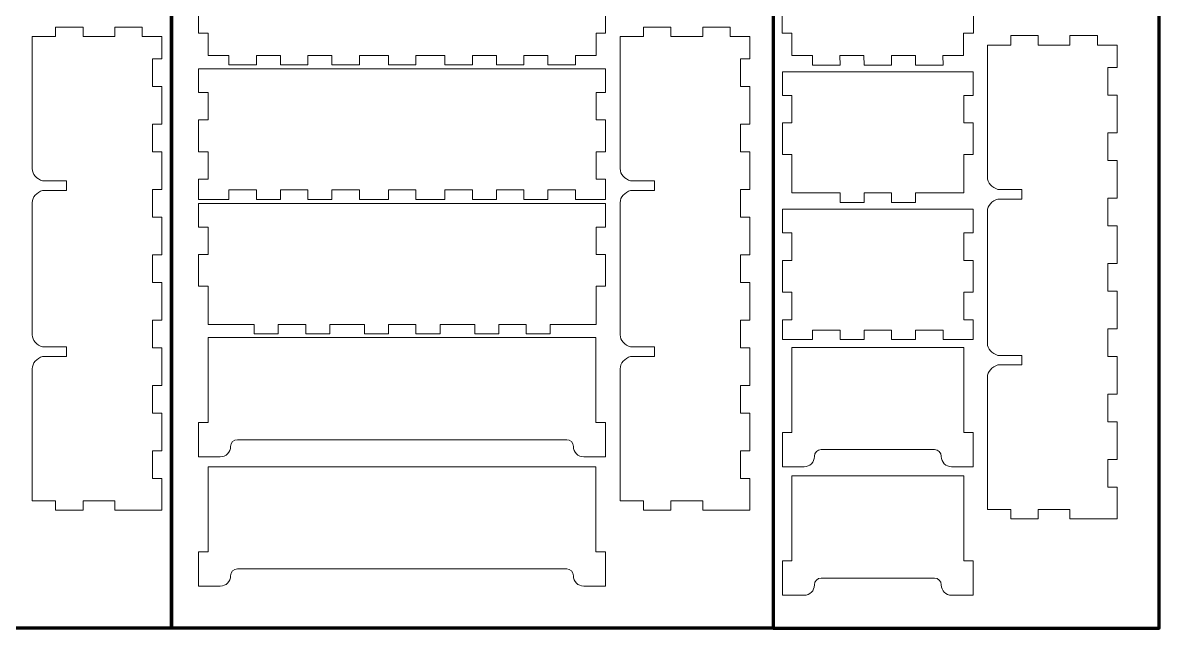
# Model space of a CAD drawing. Header units: inches. Extents: x -25 to 802, y -637 to 216.
# Drawn here: x 471 to 801.8, y -141.8 to 34.3 of the extents above; entities that cross this region are included whole.
import ezdxf

# ---------------------------------------------------------------- set-up
doc = ezdxf.new("R2010")
doc.units = ezdxf.units.IN
doc.header["$MEASUREMENT"] = 0
doc.layers.add('Layer 1', color=7, linetype='Continuous')

# ---------------------------------------------------------------- blocks, each defined once
blk = doc.blocks.new('block 15')
at = {"layer": 'Layer 1', "lineweight": 0}
for points, knots in [([(640.63, 145.12), (640.63, 145.12), (640.63, 153.23), (640.63, 153.23), (640.63, 153.23), (637.86, 153.23), (637.86, 153.23), (637.86, 153.23), (637.86, 163.53), (637.86, 163.53), (637.86, 163.53), (637.86, 168.53), (637.86, 168.53), (637.86, 168.53), (637.86, 170.53), (637.86, 170.53), (637.86, 170.53), (637.86, 173.53), (637.86, 173.53), (637.86, 176.29), (635.62, 178.53), (632.86, 178.53), (632.86, 178.53), (592.86, 178.53), (592.86, 178.53), (592.86, 178.53), (570, 178.53), (570, 178.53), (570, 178.53), (530, 178.53), (530, 178.53), (527.24, 178.53), (525, 176.29), (525, 173.53), (525, 173.53), (525, 170.53), (525, 170.53), (525, 170.53), (525, 168.53), (525, 168.53), (525, 168.53), (525, 163.53), (525, 163.53), (525, 163.53), (525, 153.23), (525, 153.23), (525, 153.23), (522.19, 153.23), (522.19, 153.23), (522.19, 153.23), (522.19, 145.12), (522.19, 145.12), (522.19, 145.12), (525, 145.12), (525, 145.12), (525, 145.12), (525, 134.23), (525, 134.23), (525, 134.23), (522.19, 134.23), (522.19, 134.23), (522.19, 134.23), (522.19, 126.23), (522.19, 126.23), (522.19, 126.23), (525, 126.23), (525, 126.23), (525, 126.23), (525, 115.23), (525, 115.23), (525, 115.23), (522.19, 115.23), (522.19, 115.23), (522.19, 115.23), (522.19, 107.23), (522.19, 107.23), (522.19, 107.23), (525, 107.23), (525, 107.23), (525, 107.23), (525, 96.23), (525, 96.23), (525, 96.23), (522.19, 96.23), (522.19, 96.23), (522.19, 96.23), (522.19, 88.23), (522.19, 88.23), (522.19, 88.23), (525, 88.23), (525, 88.23), (525, 88.23), (525, 77.23), (525, 77.23), (525, 77.23), (522.19, 77.23), (522.19, 77.23), (522.19, 77.23), (522.19, 69.23), (522.19, 69.23), (522.19, 69.23), (525, 69.23), (525, 69.23), (525, 69.23), (525, 58.23), (525, 58.23), (525, 58.23), (522.19, 58.23), (522.19, 58.23), (522.19, 58.23), (522.19, 50.23), (522.19, 50.23), (522.19, 50.23), (525, 50.23), (525, 50.23), (525, 50.23), (525, 39.33), (525, 39.33), (525, 39.33), (522.19, 39.33), (522.19, 39.33), (522.19, 39.33), (522.19, 31.23), (522.19, 31.23), (522.19, 31.23), (525, 31.23), (525, 31.23), (525, 31.23), (525, 24.73), (525, 24.73), (525, 24.73), (531, 24.73), (531, 24.73), (531, 24.73), (531, 22.01), (531, 22.01), (531, 22.01), (539, 22.01), (539, 22.01), (539, 22.01), (539, 24.73), (539, 24.73), (539, 24.73), (546, 24.73), (546, 24.73), (546, 24.73), (546, 22.01), (546, 22.01), (546, 22.01), (554, 22.01), (554, 22.01), (554, 22.01), (554, 24.73), (554, 24.73), (554, 24.73), (561, 24.73), (561, 24.73), (561, 24.73), (561, 22.01), (561, 22.01), (561, 22.01), (569, 22.01), (569, 22.01), (569, 22.01), (569, 24.73), (569, 24.73), (569, 24.73), (577.43, 24.73), (577.43, 24.73), (577.43, 24.73), (577.43, 22.01), (577.43, 22.01), (577.43, 22.01), (585.43, 22.01), (585.43, 22.01), (585.43, 22.01), (585.43, 24.73), (585.43, 24.73), (585.43, 24.73), (593.86, 24.73), (593.86, 24.73), (593.86, 24.73), (593.86, 22.01), (593.86, 22.01), (593.86, 22.01), (601.86, 22.01), (601.86, 22.01), (601.86, 22.01), (601.86, 24.73), (601.86, 24.73), (601.86, 24.73), (608.86, 24.73), (608.86, 24.73), (608.86, 24.73), (608.86, 22.01), (608.86, 22.01), (608.86, 22.01), (616.86, 22.01), (616.86, 22.01), (616.86, 22.01), (616.86, 24.73), (616.86, 24.73), (616.86, 24.73), (623.86, 24.73), (623.86, 24.73), (623.86, 24.73), (623.86, 22.01), (623.86, 22.01), (623.86, 22.01), (631.86, 22.01), (631.86, 22.01), (631.86, 22.01), (631.86, 24.73), (631.86, 24.73), (631.86, 24.73), (637.86, 24.73), (637.86, 24.73), (637.86, 24.73), (637.86, 31.23), (637.86, 31.23), (637.86, 31.23), (640.63, 31.23), (640.63, 31.23), (640.63, 31.23), (640.63, 39.33), (640.63, 39.33), (640.63, 39.33), (637.86, 39.33), (637.86, 39.33), (637.86, 39.33), (637.86, 50.23), (637.86, 50.23), (637.86, 50.23), (640.63, 50.23), (640.63, 50.23), (640.63, 50.23), (640.63, 58.23), (640.63, 58.23), (640.63, 58.23), (637.86, 58.23), (637.86, 58.23), (637.86, 58.23), (637.86, 69.23), (637.86, 69.23), (637.86, 69.23), (640.63, 69.23), (640.63, 69.23), (640.63, 69.23), (640.63, 77.23), (640.63, 77.23), (640.63, 77.23), (637.86, 77.23), (637.86, 77.23), (637.86, 77.23), (637.86, 88.23), (637.86, 88.23), (637.86, 88.23), (640.63, 88.23), (640.63, 88.23), (640.63, 88.23), (640.63, 96.23), (640.63, 96.23), (640.63, 96.23), (637.86, 96.23), (637.86, 96.23), (637.86, 96.23), (637.86, 107.23), (637.86, 107.23), (637.86, 107.23), (640.63, 107.23), (640.63, 107.23), (640.63, 107.23), (640.63, 115.23), (640.63, 115.23), (640.63, 115.23), (637.86, 115.23), (637.86, 115.23), (637.86, 115.23), (637.86, 126.23), (637.86, 126.23), (637.86, 126.23), (640.63, 126.23), (640.63, 126.23), (640.63, 126.23), (640.63, 134.23), (640.63, 134.23), (640.63, 134.23), (637.86, 134.23), (637.86, 134.23), (637.86, 134.23), (637.86, 145.12), (637.86, 145.12), (637.86, 145.12), (640.63, 145.12), (640.63, 145.12)], [0, 0, 0, 0, 1, 1, 1, 2, 2, 2, 3, 3, 3, 4, 4, 4, 5, 5, 5, 6, 6, 6, 7, 7, 7, 8, 8, 8, 9, 9, 9, 10, 10, 10, 11, 11, 11, 12, 12, 12, 13, 13, 13, 14, 14, 14, 15, 15, 15, 16, 16, 16, 17, 17, 17, 18, 18, 18, 19, 19, 19, 20, 20, 20, 21, 21, 21, 22, 22, 22, 23, 23, 23, 24, 24, 24, 25, 25, 25, 26, 26, 26, 27, 27, 27, 28, 28, 28, 29, 29, 29, 30, 30, 30, 31, 31, 31, 32, 32, 32, 33, 33, 33, 34, 34, 34, 35, 35, 35, 36, 36, 36, 37, 37, 37, 38, 38, 38, 39, 39, 39, 40, 40, 40, 41, 41, 41, 42, 42, 42, 43, 43, 43, 44, 44, 44, 45, 45, 45, 46, 46, 46, 47, 47, 47, 48, 48, 48, 49, 49, 49, 50, 50, 50, 51, 51, 51, 52, 52, 52, 53, 53, 53, 54, 54, 54, 55, 55, 55, 56, 56, 56, 57, 57, 57, 58, 58, 58, 59, 59, 59, 60, 60, 60, 61, 61, 61, 62, 62, 62, 63, 63, 63, 64, 64, 64, 65, 65, 65, 66, 66, 66, 67, 67, 67, 68, 68, 68, 69, 69, 69, 70, 70, 70, 71, 71, 71, 72, 72, 72, 73, 73, 73, 74, 74, 74, 75, 75, 75, 76, 76, 76, 77, 77, 77, 78, 78, 78, 79, 79, 79, 80, 80, 80, 81, 81, 81, 82, 82, 82, 83, 83, 83, 84, 84, 84, 85, 85, 85, 86, 86, 86, 87, 87, 87, 88, 88, 88, 89, 89, 89, 90, 90, 90, 91, 91, 91, 92, 92, 92, 93, 93, 93, 94, 94, 94, 95, 95, 95, 96, 96, 96, 97, 97, 97, 98, 98, 98, 98]), ([(533, 167.03), (531.34, 167.03), (530, 168.37), (530, 170.03), (530, 170.03), (530, 172.03), (530, 172.03), (530, 173.68), (531.34, 175.03), (533, 175.03), (533, 175.03), (629.86, 175.03), (629.86, 175.03), (631.52, 175.03), (632.86, 173.68), (632.86, 172.03), (632.86, 172.03), (632.86, 170.03), (632.86, 170.03), (632.86, 168.37), (631.52, 167.03), (629.86, 167.03), (629.86, 167.03), (533, 167.03), (533, 167.03)], [0, 0, 0, 0, 1, 1, 1, 2, 2, 2, 3, 3, 3, 4, 4, 4, 5, 5, 5, 6, 6, 6, 7, 7, 7, 8, 8, 8, 8])]:
    blk.add_open_spline(points, degree=3, knots=knots, dxfattribs=at)
blk = doc.blocks.new('block 17')
at = {"layer": 'Layer 1', "lineweight": 0}
for points in [[(545.34, 160.23), (538.34, 160.23), (538.34, 163.03), (545.34, 163.03), (545.34, 160.23)], [(560.34, 160.23), (553.34, 160.23), (553.34, 163.03), (560.34, 163.03), (560.34, 160.23)]]:
    blk.add_lwpolyline(points, dxfattribs=at)
blk = doc.blocks.new('block 18')
at = {"layer": 'Layer 1', "lineweight": 0}
for points in [[(609.52, 160.23), (602.52, 160.23), (602.52, 163.03), (609.52, 163.03), (609.52, 160.23)], [(624.52, 160.23), (617.52, 160.23), (617.52, 163.03), (624.52, 163.03), (624.52, 160.23)]]:
    blk.add_lwpolyline(points, dxfattribs=at)
blk = doc.blocks.new('block 19')
at = {"layer": 'Layer 1', "lineweight": 0}
for points in [[(577.43, 160.23), (570.43, 160.23), (570.43, 163.03), (577.43, 163.03), (577.43, 160.23)], [(592.43, 160.23), (585.43, 160.23), (585.43, 163.03), (592.43, 163.03), (592.43, 160.23)]]:
    blk.add_lwpolyline(points, dxfattribs=at)
blk = doc.blocks.new('block 16')
at = {"layer": 'Layer 1'}
for name in ['block 17', 'block 19', 'block 18']:
    blk.add_blockref(name, (0, 0), dxfattribs=at)
blk = doc.blocks.new('block 14')
at = {"layer": 'Layer 1'}
for name in ['block 15', 'block 16']:
    blk.add_blockref(name, (0, 0), dxfattribs=at)
blk = doc.blocks.new('block 20')
at = {"layer": 'Layer 1', "lineweight": 0}
blk.add_lwpolyline([(570.45, -53.48), (570.45, -56.26), (577.45, -56.26), (577.45, -53.48), (585.45, -53.48), (585.45, -56.26), (592.45, -56.26), (592.45, -53.48), (602.54, -53.48), (602.54, -56.26), (609.54, -56.26), (609.54, -53.48), (617.54, -53.48), (617.54, -56.26), (624.54, -56.26), (624.54, -53.48), (637.88, -53.48), (637.88, -50.39), (637.88, -42.39), (640.65, -42.39), (640.65, -33.16), (637.88, -33.16), (637.88, -25.16), (640.65, -25.16), (640.65, -18.28), (522.21, -18.28), (522.21, -25.16), (525.02, -25.16), (525.02, -33.16), (522.21, -33.16), (522.21, -42.39), (525.02, -42.39), (525.02, -50.39), (525.02, -53.48), (538.36, -53.48), (538.36, -56.26), (545.36, -56.26), (545.36, -53.48), (553.36, -53.48), (553.36, -56.26), (560.36, -56.26), (560.36, -53.48), (570.45, -53.48)], dxfattribs=at)
blk = doc.blocks.new('block 22')
at = {"layer": 'Layer 1', "lineweight": 0}
for points in [[(715.81, 160.26), (708.81, 160.26), (708.81, 163.06), (715.81, 163.06), (715.81, 160.26)], [(730.81, 160.26), (723.81, 160.26), (723.81, 163.06), (730.81, 163.06), (730.81, 160.26)]]:
    blk.add_lwpolyline(points, dxfattribs=at)
for points, knots in [([(692.05, 39.37), (692.05, 39.37), (692.05, 31.26), (692.05, 31.26), (692.05, 31.26), (694.81, 31.26), (694.81, 31.26), (694.81, 31.26), (694.81, 24.76), (694.81, 24.76), (694.81, 24.76), (700.81, 24.76), (700.81, 24.76), (700.81, 24.76), (700.86, 21.95), (700.86, 21.95), (700.86, 21.95), (708.86, 21.95), (708.86, 21.95), (708.86, 21.95), (708.81, 24.76), (708.81, 24.76), (708.81, 24.76), (715.81, 24.76), (715.81, 24.76), (715.81, 24.76), (715.86, 21.95), (715.86, 21.95), (715.86, 21.95), (723.86, 21.95), (723.86, 21.95), (723.86, 21.95), (723.81, 24.76), (723.81, 24.76), (723.81, 24.76), (730.81, 24.76), (730.81, 24.76), (730.81, 24.76), (730.86, 21.95), (730.86, 21.95), (730.86, 21.95), (738.86, 21.95), (738.86, 21.95), (738.86, 21.95), (738.81, 24.76), (738.81, 24.76), (738.81, 24.76), (744.81, 24.76), (744.81, 24.76), (744.81, 24.76), (744.81, 31.26), (744.81, 31.26), (744.81, 31.26), (747.67, 31.26), (747.67, 31.26), (747.67, 31.26), (747.67, 39.37), (747.67, 39.37), (747.67, 39.37), (744.81, 39.37), (744.81, 39.37), (744.81, 39.37), (744.81, 50.26), (744.81, 50.26), (744.81, 50.26), (747.67, 50.26), (747.67, 50.26), (747.67, 50.26), (747.67, 58.26), (747.67, 58.26), (747.67, 58.26), (744.81, 58.26), (744.81, 58.26), (744.81, 58.26), (744.81, 69.26), (744.81, 69.26), (744.81, 69.26), (747.67, 69.26), (747.67, 69.26), (747.67, 69.26), (747.67, 77.26), (747.67, 77.26), (747.67, 77.26), (744.81, 77.26), (744.81, 77.26), (744.81, 77.26), (744.81, 88.26), (744.81, 88.26), (744.81, 88.26), (747.67, 88.26), (747.67, 88.26), (747.67, 88.26), (747.67, 96.26), (747.67, 96.26), (747.67, 96.26), (744.81, 96.26), (744.81, 96.26), (744.81, 96.26), (744.81, 107.26), (744.81, 107.26), (744.81, 107.26), (747.67, 107.26), (747.67, 107.26), (747.67, 107.26), (747.67, 115.26), (747.67, 115.26), (747.67, 115.26), (744.81, 115.26), (744.81, 115.26), (744.81, 115.26), (744.81, 126.26), (744.81, 126.26), (744.81, 126.26), (747.67, 126.26), (747.67, 126.26), (747.67, 126.26), (747.67, 134.26), (747.67, 134.26), (747.67, 134.26), (744.81, 134.26), (744.81, 134.26), (744.81, 134.26), (744.81, 145.16), (744.81, 145.16), (744.81, 145.16), (747.67, 145.16), (747.67, 145.16), (747.67, 145.16), (747.67, 153.26), (747.67, 153.26), (747.67, 153.26), (744.81, 153.26), (744.81, 153.26), (744.81, 153.26), (744.81, 163.56), (744.81, 163.56), (744.81, 163.56), (744.81, 168.56), (744.81, 168.56), (744.81, 168.56), (744.81, 170.56), (744.81, 170.56), (744.81, 170.56), (744.81, 173.56), (744.81, 173.56), (744.81, 176.32), (742.57, 178.56), (739.81, 178.56), (739.81, 178.56), (699.81, 178.56), (699.81, 178.56), (697.04, 178.56), (694.81, 176.32), (694.81, 173.56), (694.81, 173.56), (694.81, 170.56), (694.81, 170.56), (694.81, 170.56), (694.81, 168.56), (694.81, 168.56), (694.81, 168.56), (694.81, 163.56), (694.81, 163.56), (694.81, 163.56), (694.81, 153.26), (694.81, 153.26), (694.81, 153.26), (692.05, 153.26), (692.05, 153.26), (692.05, 153.26), (692.05, 145.16), (692.05, 145.16), (692.05, 145.16), (694.81, 145.16), (694.81, 145.16), (694.81, 145.16), (694.81, 134.26), (694.81, 134.26), (694.81, 134.26), (692.05, 134.26), (692.05, 134.26), (692.05, 134.26), (692.05, 126.26), (692.05, 126.26), (692.05, 126.26), (694.81, 126.26), (694.81, 126.26), (694.81, 126.26), (694.81, 115.26), (694.81, 115.26), (694.81, 115.26), (692.05, 115.26), (692.05, 115.26), (692.05, 115.26), (692.05, 107.26), (692.05, 107.26), (692.05, 107.26), (694.81, 107.26), (694.81, 107.26), (694.81, 107.26), (694.81, 96.26), (694.81, 96.26), (694.81, 96.26), (692.05, 96.26), (692.05, 96.26), (692.05, 96.26), (692.05, 88.26), (692.05, 88.26), (692.05, 88.26), (694.81, 88.26), (694.81, 88.26), (694.81, 88.26), (694.81, 77.26), (694.81, 77.26), (694.81, 77.26), (692.05, 77.26), (692.05, 77.26), (692.05, 77.26), (692.05, 69.26), (692.05, 69.26), (692.05, 69.26), (694.81, 69.26), (694.81, 69.26), (694.81, 69.26), (694.81, 58.26), (694.81, 58.26), (694.81, 58.26), (692.05, 58.26), (692.05, 58.26), (692.05, 58.26), (692.05, 50.26), (692.05, 50.26), (692.05, 50.26), (694.81, 50.26), (694.81, 50.26), (694.81, 50.26), (694.81, 39.37), (694.81, 39.37), (694.81, 39.37), (692.05, 39.37), (692.05, 39.37)], [0, 0, 0, 0, 1, 1, 1, 2, 2, 2, 3, 3, 3, 4, 4, 4, 5, 5, 5, 6, 6, 6, 7, 7, 7, 8, 8, 8, 9, 9, 9, 10, 10, 10, 11, 11, 11, 12, 12, 12, 13, 13, 13, 14, 14, 14, 15, 15, 15, 16, 16, 16, 17, 17, 17, 18, 18, 18, 19, 19, 19, 20, 20, 20, 21, 21, 21, 22, 22, 22, 23, 23, 23, 24, 24, 24, 25, 25, 25, 26, 26, 26, 27, 27, 27, 28, 28, 28, 29, 29, 29, 30, 30, 30, 31, 31, 31, 32, 32, 32, 33, 33, 33, 34, 34, 34, 35, 35, 35, 36, 36, 36, 37, 37, 37, 38, 38, 38, 39, 39, 39, 40, 40, 40, 41, 41, 41, 42, 42, 42, 43, 43, 43, 44, 44, 44, 45, 45, 45, 46, 46, 46, 47, 47, 47, 48, 48, 48, 49, 49, 49, 50, 50, 50, 51, 51, 51, 52, 52, 52, 53, 53, 53, 54, 54, 54, 55, 55, 55, 56, 56, 56, 57, 57, 57, 58, 58, 58, 59, 59, 59, 60, 60, 60, 61, 61, 61, 62, 62, 62, 63, 63, 63, 64, 64, 64, 65, 65, 65, 66, 66, 66, 67, 67, 67, 68, 68, 68, 69, 69, 69, 70, 70, 70, 71, 71, 71, 72, 72, 72, 73, 73, 73, 74, 74, 74, 75, 75, 75, 76, 76, 76, 77, 77, 77, 78, 78, 78, 79, 79, 79, 80, 80, 80, 80]), ([(699.81, 172.06), (699.81, 173.72), (701.15, 175.06), (702.81, 175.06), (702.81, 175.06), (736.81, 175.06), (736.81, 175.06), (738.46, 175.06), (739.81, 173.72), (739.81, 172.06), (739.81, 172.06), (739.81, 170.06), (739.81, 170.06), (739.81, 168.41), (738.46, 167.06), (736.81, 167.06), (736.81, 167.06), (702.81, 167.06), (702.81, 167.06), (701.15, 167.06), (699.81, 168.41), (699.81, 170.06), (699.81, 170.06), (699.81, 172.06), (699.81, 172.06)], [0, 0, 0, 0, 1, 1, 1, 2, 2, 2, 3, 3, 3, 4, 4, 4, 5, 5, 5, 6, 6, 6, 7, 7, 7, 8, 8, 8, 8])]:
    blk.add_open_spline(points, degree=3, knots=knots, dxfattribs=at)
blk = doc.blocks.new('block 23')
at = {"layer": 'Layer 1', "lineweight": 0}
blk.add_open_spline([(682.64, 23.72), (682.64, 23.72), (682.64, 30.22), (682.64, 30.22), (682.64, 30.22), (679.88, 30.22), (679.88, 30.22), (679.88, 30.22), (679.88, 30.22), (679.88, 30.22), (679.88, 30.22), (676.89, 30.22), (676.89, 30.22), (676.89, 30.22), (676.89, 33.01), (676.89, 33.01), (676.89, 33.01), (668.89, 33.01), (668.89, 33.01), (668.89, 33.01), (668.89, 30.22), (668.89, 30.22), (668.89, 30.22), (659.66, 30.22), (659.66, 30.22), (659.66, 30.22), (659.66, 33.01), (659.66, 33.01), (659.66, 33.01), (651.66, 33.01), (651.66, 33.01), (651.66, 33.01), (651.66, 30.22), (651.66, 30.22), (651.66, 30.22), (644.88, 30.22), (644.88, 30.22), (644.88, 30.22), (644.88, -8.18), (644.88, -8.18), (644.88, -9.84), (646.22, -11.18), (647.88, -11.76), (647.88, -11.76), (654.88, -11.76), (654.88, -11.76), (654.88, -11.76), (654.88, -14.53), (654.88, -14.53), (654.88, -14.53), (647.88, -14.53), (647.88, -14.53), (646.22, -15.08), (644.88, -16.43), (644.88, -18.08), (644.88, -18.08), (644.88, -56.48), (644.88, -56.48), (644.88, -58.14), (646.22, -59.48), (647.88, -60.04), (647.88, -60.04), (654.88, -60.04), (654.88, -60.04), (654.88, -60.04), (654.88, -62.8), (654.88, -62.8), (654.88, -62.8), (647.88, -62.8), (647.88, -62.8), (646.22, -63.38), (644.88, -64.73), (644.88, -66.38), (644.88, -66.38), (644.88, -104.78), (644.88, -104.78), (644.88, -104.78), (651.66, -104.78), (651.66, -104.78), (651.66, -104.78), (651.66, -107.54), (651.66, -107.54), (651.66, -107.54), (659.66, -107.54), (659.66, -107.54), (659.66, -107.54), (659.66, -104.78), (659.66, -104.78), (659.66, -104.78), (668.89, -104.78), (668.89, -104.78), (668.89, -104.78), (668.89, -107.54), (668.89, -107.54), (668.89, -107.54), (679.88, -107.54), (679.88, -107.54), (679.88, -107.54), (682.64, -107.54), (682.64, -107.54), (682.64, -107.54), (682.64, -104.78), (682.64, -104.78), (682.64, -104.78), (682.64, -98.28), (682.64, -98.28), (682.64, -98.28), (679.88, -98.28), (679.88, -98.28), (679.88, -98.28), (679.88, -90.28), (679.88, -90.28), (679.88, -90.28), (682.64, -90.28), (682.64, -90.28), (682.64, -90.28), (682.64, -79.28), (682.64, -79.28), (682.64, -79.28), (679.88, -79.28), (679.88, -79.28), (679.88, -79.28), (679.88, -71.28), (679.88, -71.28), (679.88, -71.28), (682.64, -71.28), (682.64, -71.28), (682.64, -71.28), (682.64, -60.28), (682.64, -60.28), (682.64, -60.28), (679.88, -60.28), (679.88, -60.28), (679.88, -60.28), (679.88, -52.28), (679.88, -52.28), (679.88, -52.28), (682.64, -52.28), (682.64, -52.28), (682.64, -52.28), (682.64, -41.28), (682.64, -41.28), (682.64, -41.28), (679.88, -41.28), (679.88, -41.28), (679.88, -41.28), (679.88, -33.28), (679.88, -33.28), (679.88, -33.28), (682.64, -33.28), (682.64, -33.28), (682.64, -33.28), (682.64, -22.28), (682.64, -22.28), (682.64, -22.28), (679.88, -22.28), (679.88, -22.28), (679.88, -22.28), (679.88, -14.28), (679.88, -14.28), (679.88, -14.28), (682.64, -14.28), (682.64, -14.28), (682.64, -14.28), (682.64, -3.28), (682.64, -3.28), (682.64, -3.28), (679.88, -3.28), (679.88, -3.28), (679.88, -3.28), (679.88, 4.72), (679.88, 4.72), (679.88, 4.72), (682.64, 4.72), (682.64, 4.72), (682.64, 4.72), (682.64, 15.72), (682.64, 15.72), (682.64, 15.72), (679.88, 15.72), (679.88, 15.72), (679.88, 15.72), (679.88, 23.72), (679.88, 23.72), (679.88, 23.72), (682.64, 23.72), (682.64, 23.72)], degree=3, knots=[0, 0, 0, 0, 1, 1, 1, 2, 2, 2, 3, 3, 3, 4, 4, 4, 5, 5, 5, 6, 6, 6, 7, 7, 7, 8, 8, 8, 9, 9, 9, 10, 10, 10, 11, 11, 11, 12, 12, 12, 13, 13, 13, 14, 14, 14, 15, 15, 15, 16, 16, 16, 17, 17, 17, 18, 18, 18, 19, 19, 19, 20, 20, 20, 21, 21, 21, 22, 22, 22, 23, 23, 23, 24, 24, 24, 25, 25, 25, 26, 26, 26, 27, 27, 27, 28, 28, 28, 29, 29, 29, 30, 30, 30, 31, 31, 31, 32, 32, 32, 33, 33, 33, 34, 34, 34, 35, 35, 35, 36, 36, 36, 37, 37, 37, 38, 38, 38, 39, 39, 39, 40, 40, 40, 41, 41, 41, 42, 42, 42, 43, 43, 43, 44, 44, 44, 45, 45, 45, 46, 46, 46, 47, 47, 47, 48, 48, 48, 49, 49, 49, 50, 50, 50, 51, 51, 51, 52, 52, 52, 53, 53, 53, 54, 54, 54, 55, 55, 55, 56, 56, 56, 57, 57, 57, 58, 58, 58, 59, 59, 59, 60, 60, 60, 61, 61, 61, 62, 62, 62, 62], dxfattribs=at)
blk = doc.blocks.new('block 25')
at = {"layer": 'Layer 1', "lineweight": 0}
blk.add_open_spline([(789.52, 21.23), (789.52, 21.23), (789.52, 27.73), (789.52, 27.73), (789.52, 27.73), (786.76, 27.73), (786.76, 27.73), (786.76, 27.73), (786.76, 27.73), (786.76, 27.73), (786.76, 27.73), (783.78, 27.73), (783.78, 27.73), (783.78, 27.73), (783.78, 30.53), (783.78, 30.53), (783.78, 30.53), (775.78, 30.53), (775.78, 30.53), (775.78, 30.53), (775.78, 27.73), (775.78, 27.73), (775.78, 27.73), (766.54, 27.73), (766.54, 27.73), (766.54, 27.73), (766.54, 30.53), (766.54, 30.53), (766.54, 30.53), (758.54, 30.53), (758.54, 30.53), (758.54, 30.53), (758.54, 27.73), (758.54, 27.73), (758.54, 27.73), (751.76, 27.73), (751.76, 27.73), (751.76, 27.73), (751.76, -10.67), (751.76, -10.67), (751.76, -12.32), (753.1, -13.67), (754.76, -14.25), (754.76, -14.25), (761.76, -14.25), (761.76, -14.25), (761.76, -14.25), (761.76, -17.01), (761.76, -17.01), (761.76, -17.01), (754.76, -17.01), (754.76, -17.01), (753.1, -17.57), (751.76, -18.91), (751.76, -20.57), (751.76, -20.57), (751.76, -58.97), (751.76, -58.97), (751.76, -60.62), (753.1, -61.97), (754.76, -62.52), (754.76, -62.52), (761.76, -62.52), (761.76, -62.52), (761.76, -62.52), (761.76, -65.28), (761.76, -65.28), (761.76, -65.28), (754.76, -65.28), (754.76, -65.28), (753.1, -65.87), (751.76, -67.21), (751.76, -68.87), (751.76, -68.87), (751.76, -107.27), (751.76, -107.27), (751.76, -107.27), (758.54, -107.27), (758.54, -107.27), (758.54, -107.27), (758.54, -110.03), (758.54, -110.03), (758.54, -110.03), (766.54, -110.03), (766.54, -110.03), (766.54, -110.03), (766.54, -107.27), (766.54, -107.27), (766.54, -107.27), (775.78, -107.27), (775.78, -107.27), (775.78, -107.27), (775.78, -110.03), (775.78, -110.03), (775.78, -110.03), (786.76, -110.03), (786.76, -110.03), (786.76, -110.03), (789.52, -110.03), (789.52, -110.03), (789.52, -110.03), (789.52, -107.27), (789.52, -107.27), (789.52, -107.27), (789.52, -100.77), (789.52, -100.77), (789.52, -100.77), (786.76, -100.77), (786.76, -100.77), (786.76, -100.77), (786.76, -92.77), (786.76, -92.77), (786.76, -92.77), (789.52, -92.77), (789.52, -92.77), (789.52, -92.77), (789.52, -81.77), (789.52, -81.77), (789.52, -81.77), (786.76, -81.77), (786.76, -81.77), (786.76, -81.77), (786.76, -73.77), (786.76, -73.77), (786.76, -73.77), (789.52, -73.77), (789.52, -73.77), (789.52, -73.77), (789.52, -62.77), (789.52, -62.77), (789.52, -62.77), (786.76, -62.77), (786.76, -62.77), (786.76, -62.77), (786.76, -54.77), (786.76, -54.77), (786.76, -54.77), (789.52, -54.77), (789.52, -54.77), (789.52, -54.77), (789.52, -43.77), (789.52, -43.77), (789.52, -43.77), (786.76, -43.77), (786.76, -43.77), (786.76, -43.77), (786.76, -35.77), (786.76, -35.77), (786.76, -35.77), (789.52, -35.77), (789.52, -35.77), (789.52, -35.77), (789.52, -24.77), (789.52, -24.77), (789.52, -24.77), (786.76, -24.77), (786.76, -24.77), (786.76, -24.77), (786.76, -16.77), (786.76, -16.77), (786.76, -16.77), (789.52, -16.77), (789.52, -16.77), (789.52, -16.77), (789.52, -5.77), (789.52, -5.77), (789.52, -5.77), (786.76, -5.77), (786.76, -5.77), (786.76, -5.77), (786.76, 2.23), (786.76, 2.23), (786.76, 2.23), (789.52, 2.23), (789.52, 2.23), (789.52, 2.23), (789.52, 13.23), (789.52, 13.23), (789.52, 13.23), (786.76, 13.23), (786.76, 13.23), (786.76, 13.23), (786.76, 21.23), (786.76, 21.23), (786.76, 21.23), (789.52, 21.23), (789.52, 21.23)], degree=3, knots=[0, 0, 0, 0, 1, 1, 1, 2, 2, 2, 3, 3, 3, 4, 4, 4, 5, 5, 5, 6, 6, 6, 7, 7, 7, 8, 8, 8, 9, 9, 9, 10, 10, 10, 11, 11, 11, 12, 12, 12, 13, 13, 13, 14, 14, 14, 15, 15, 15, 16, 16, 16, 17, 17, 17, 18, 18, 18, 19, 19, 19, 20, 20, 20, 21, 21, 21, 22, 22, 22, 23, 23, 23, 24, 24, 24, 25, 25, 25, 26, 26, 26, 27, 27, 27, 28, 28, 28, 29, 29, 29, 30, 30, 30, 31, 31, 31, 32, 32, 32, 33, 33, 33, 34, 34, 34, 35, 35, 35, 36, 36, 36, 37, 37, 37, 38, 38, 38, 39, 39, 39, 40, 40, 40, 41, 41, 41, 42, 42, 42, 43, 43, 43, 44, 44, 44, 45, 45, 45, 46, 46, 46, 47, 47, 47, 48, 48, 48, 49, 49, 49, 50, 50, 50, 51, 51, 51, 52, 52, 52, 53, 53, 53, 54, 54, 54, 55, 55, 55, 56, 56, 56, 57, 57, 57, 58, 58, 58, 59, 59, 59, 60, 60, 60, 61, 61, 61, 62, 62, 62, 62], dxfattribs=at)
blk = doc.blocks.new('block 27')
at = {"layer": 'Layer 1', "lineweight": 0}
blk.add_open_spline([(511.54, 23.72), (511.54, 23.72), (511.54, 30.22), (511.54, 30.22), (511.54, 30.22), (508.78, 30.22), (508.78, 30.22), (508.78, 30.22), (508.78, 30.22), (508.78, 30.22), (508.78, 30.22), (505.8, 30.22), (505.8, 30.22), (505.8, 30.22), (505.8, 33.01), (505.8, 33.01), (505.8, 33.01), (497.8, 33.01), (497.8, 33.01), (497.8, 33.01), (497.8, 30.22), (497.8, 30.22), (497.8, 30.22), (488.56, 30.22), (488.56, 30.22), (488.56, 30.22), (488.56, 33.01), (488.56, 33.01), (488.56, 33.01), (480.56, 33.01), (480.56, 33.01), (480.56, 33.01), (480.56, 30.22), (480.56, 30.22), (480.56, 30.22), (473.78, 30.22), (473.78, 30.22), (473.78, 30.22), (473.78, -8.18), (473.78, -8.18), (473.78, -9.84), (475.12, -11.18), (476.78, -11.76), (476.78, -11.76), (483.78, -11.76), (483.78, -11.76), (483.78, -11.76), (483.78, -14.53), (483.78, -14.53), (483.78, -14.53), (476.78, -14.53), (476.78, -14.53), (475.12, -15.08), (473.78, -16.43), (473.78, -18.08), (473.78, -18.08), (473.78, -56.48), (473.78, -56.48), (473.78, -58.14), (475.12, -59.48), (476.78, -60.04), (476.78, -60.04), (483.78, -60.04), (483.78, -60.04), (483.78, -60.04), (483.78, -62.8), (483.78, -62.8), (483.78, -62.8), (476.78, -62.8), (476.78, -62.8), (475.12, -63.38), (473.78, -64.73), (473.78, -66.38), (473.78, -66.38), (473.78, -104.78), (473.78, -104.78), (473.78, -104.78), (480.56, -104.78), (480.56, -104.78), (480.56, -104.78), (480.56, -107.54), (480.56, -107.54), (480.56, -107.54), (488.56, -107.54), (488.56, -107.54), (488.56, -107.54), (488.56, -104.78), (488.56, -104.78), (488.56, -104.78), (497.8, -104.78), (497.8, -104.78), (497.8, -104.78), (497.8, -107.54), (497.8, -107.54), (497.8, -107.54), (508.78, -107.54), (508.78, -107.54), (508.78, -107.54), (511.54, -107.54), (511.54, -107.54), (511.54, -107.54), (511.54, -104.78), (511.54, -104.78), (511.54, -104.78), (511.54, -98.28), (511.54, -98.28), (511.54, -98.28), (508.78, -98.28), (508.78, -98.28), (508.78, -98.28), (508.78, -90.28), (508.78, -90.28), (508.78, -90.28), (511.54, -90.28), (511.54, -90.28), (511.54, -90.28), (511.54, -79.28), (511.54, -79.28), (511.54, -79.28), (508.78, -79.28), (508.78, -79.28), (508.78, -79.28), (508.78, -71.28), (508.78, -71.28), (508.78, -71.28), (511.54, -71.28), (511.54, -71.28), (511.54, -71.28), (511.54, -60.28), (511.54, -60.28), (511.54, -60.28), (508.78, -60.28), (508.78, -60.28), (508.78, -60.28), (508.78, -52.28), (508.78, -52.28), (508.78, -52.28), (511.54, -52.28), (511.54, -52.28), (511.54, -52.28), (511.54, -41.28), (511.54, -41.28), (511.54, -41.28), (508.78, -41.28), (508.78, -41.28), (508.78, -41.28), (508.78, -33.28), (508.78, -33.28), (508.78, -33.28), (511.54, -33.28), (511.54, -33.28), (511.54, -33.28), (511.54, -22.28), (511.54, -22.28), (511.54, -22.28), (508.78, -22.28), (508.78, -22.28), (508.78, -22.28), (508.78, -14.28), (508.78, -14.28), (508.78, -14.28), (511.54, -14.28), (511.54, -14.28), (511.54, -14.28), (511.54, -3.28), (511.54, -3.28), (511.54, -3.28), (508.78, -3.28), (508.78, -3.28), (508.78, -3.28), (508.78, 4.72), (508.78, 4.72), (508.78, 4.72), (511.54, 4.72), (511.54, 4.72), (511.54, 4.72), (511.54, 15.72), (511.54, 15.72), (511.54, 15.72), (508.78, 15.72), (508.78, 15.72), (508.78, 15.72), (508.78, 23.72), (508.78, 23.72), (508.78, 23.72), (511.54, 23.72), (511.54, 23.72)], degree=3, knots=[0, 0, 0, 0, 1, 1, 1, 2, 2, 2, 3, 3, 3, 4, 4, 4, 5, 5, 5, 6, 6, 6, 7, 7, 7, 8, 8, 8, 9, 9, 9, 10, 10, 10, 11, 11, 11, 12, 12, 12, 13, 13, 13, 14, 14, 14, 15, 15, 15, 16, 16, 16, 17, 17, 17, 18, 18, 18, 19, 19, 19, 20, 20, 20, 21, 21, 21, 22, 22, 22, 23, 23, 23, 24, 24, 24, 25, 25, 25, 26, 26, 26, 27, 27, 27, 28, 28, 28, 29, 29, 29, 30, 30, 30, 31, 31, 31, 32, 32, 32, 33, 33, 33, 34, 34, 34, 35, 35, 35, 36, 36, 36, 37, 37, 37, 38, 38, 38, 39, 39, 39, 40, 40, 40, 41, 41, 41, 42, 42, 42, 43, 43, 43, 44, 44, 44, 45, 45, 45, 46, 46, 46, 47, 47, 47, 48, 48, 48, 49, 49, 49, 50, 50, 50, 51, 51, 51, 52, 52, 52, 53, 53, 53, 54, 54, 54, 55, 55, 55, 56, 56, 56, 57, 57, 57, 58, 58, 58, 59, 59, 59, 60, 60, 60, 61, 61, 61, 62, 62, 62, 62], dxfattribs=at)

msp = doc.modelspace()

# ---------------------------------------------------------------- linework, layer by layer
at = {"layer": 'Layer 1', "color": 142, "lineweight": 106, "true_color": 0x009ee3}
for points in [[(514.34, -141.84), (213.05, -141.84), (213.05, 215.55), (514.34, 215.55), (514.34, -141.84)], [(689.39, -141.84), (514.34, -141.84), (514.34, 215.55), (689.39, 215.55), (689.39, -141.84)], [(801.76, 215.55), (689.39, 215.55), (689.39, -141.84), (801.76, -141.84), (801.76, 215.55)]]:
    msp.add_lwpolyline(points, dxfattribs=at)
at = {"layer": 'Layer 1', "lineweight": 0}
for points in [[(640.63, 13.97), (640.63, 20.85), (522.19, 20.85), (522.19, 13.97), (525, 13.97), (525, 5.97), (522.19, 5.97), (522.19, -3.27), (525, -3.27), (525, -11.27), (522.19, -11.27), (522.19, -17.13), (531, -17.13), (531, -14.35), (539, -14.35), (539, -17.13), (546, -17.13), (546, -14.35), (554, -14.35), (554, -17.13), (561, -17.13), (561, -14.35), (569, -14.35), (569, -17.13), (577.43, -17.13), (577.43, -14.35), (585.43, -14.35), (585.43, -17.13), (593.86, -17.13), (593.86, -14.35), (601.86, -14.35), (601.86, -17.13), (608.86, -17.13), (608.86, -14.35), (616.86, -14.35), (616.86, -17.13), (623.86, -17.13), (623.86, -14.35), (631.86, -14.35), (631.86, -17.13), (640.63, -17.13), (640.63, -11.27), (637.86, -11.27), (637.86, -3.27), (640.63, -3.27), (640.63, 5.97), (637.86, 5.97), (637.86, 13.97), (640.63, 13.97)], [(744.86, -12.1), (744.86, -4.1), (747.62, -4.1), (747.62, 5.14), (744.86, 5.14), (744.86, 13.14), (747.62, 13.14), (747.62, 20.02), (744.86, 20.02), (744.86, 20.02), (694.86, 20.02), (692.11, 20.02), (692.11, 13.14), (694.86, 13.14), (694.86, 5.14), (692.11, 5.14), (692.11, -4.1), (694.86, -4.1), (694.86, -12.1), (694.86, -15.18), (708.86, -15.18), (708.86, -18), (715.86, -18), (715.86, -15.18), (723.86, -15.18), (723.86, -18), (730.86, -18), (730.86, -15.18), (738.86, -15.18), (744.86, -15.18), (744.86, -12.1)], [(747.62, -26.86), (747.62, -19.98), (744.86, -19.98), (744.86, -19.98), (694.86, -19.98), (692.11, -19.98), (692.11, -26.86), (694.86, -26.86), (694.86, -34.86), (692.11, -34.86), (692.11, -44.1), (694.86, -44.1), (694.86, -52.1), (692.11, -52.1), (692.11, -57.88), (694.86, -57.88), (694.86, -57.88), (700.86, -57.88), (700.86, -55.18), (708.86, -55.18), (708.86, -57.88), (715.86, -57.88), (715.86, -55.18), (723.86, -55.18), (723.86, -57.88), (730.86, -57.88), (730.86, -55.18), (738.86, -55.18), (738.86, -57.88), (744.86, -57.88), (744.86, -57.88), (747.62, -57.88), (747.62, -52.1), (744.86, -52.1), (744.86, -44.1), (747.62, -44.1), (747.62, -34.86), (744.86, -34.86), (744.86, -26.86), (747.62, -26.86)]]:
    msp.add_lwpolyline(points, dxfattribs=at)
for points, knots in [([(629.31, -87), (630.39, -87), (631.27, -87.87), (631.27, -88.96), (631.27, -88.96), (631.27, -88.96), (631.27, -88.96), (631.27, -88.97), (631.27, -88.98), (631.27, -89), (631.27, -89), (631.27, -89), (631.27, -89), (631.27, -90.65), (632.62, -92), (634.27, -92), (634.27, -92), (637.82, -92), (637.82, -92), (637.82, -92), (640.63, -92), (640.63, -92), (640.63, -92), (640.63, -82), (640.63, -82), (640.63, -82), (637.82, -82), (637.82, -82), (637.82, -82), (637.82, -82), (637.82, -82), (637.82, -82), (637.82, -57.28), (637.82, -57.28), (637.82, -57.28), (637.32, -57.28), (637.32, -57.28), (637.32, -57.28), (525.46, -57.28), (525.46, -57.28), (525.46, -57.28), (524.96, -57.28), (524.96, -57.28), (524.96, -57.28), (524.96, -82), (524.96, -82), (524.96, -82), (524.96, -82), (524.96, -82), (524.96, -82), (522.19, -82), (522.19, -82), (522.19, -82), (522.19, -92), (522.19, -92), (522.19, -92), (524.96, -92), (524.96, -92), (524.96, -92), (528.51, -92), (528.51, -92), (530.16, -92), (531.51, -90.65), (531.51, -89), (531.51, -89), (531.51, -89), (531.51, -89), (531.51, -88.98), (531.51, -88.97), (531.51, -88.96), (531.51, -87.88), (532.39, -87), (533.47, -87), (533.47, -87), (629.31, -87), (629.31, -87)], [0, 0, 0, 0, 1, 1, 1, 2, 2, 2, 3, 3, 3, 4, 4, 4, 5, 5, 5, 6, 6, 6, 7, 7, 7, 8, 8, 8, 9, 9, 9, 10, 10, 10, 11, 11, 11, 12, 12, 12, 13, 13, 13, 14, 14, 14, 15, 15, 15, 16, 16, 16, 17, 17, 17, 18, 18, 18, 19, 19, 19, 20, 20, 20, 21, 21, 21, 22, 22, 22, 23, 23, 23, 24, 24, 24, 25, 25, 25, 25]), ([(694.86, -94.88), (694.86, -94.88), (698.41, -94.88), (698.41, -94.88), (700.07, -94.88), (701.41, -93.54), (701.41, -91.88), (701.41, -91.88), (701.41, -91.88), (701.41, -91.88), (701.41, -91.87), (701.41, -91.86), (701.41, -91.84), (701.41, -90.76), (702.29, -89.88), (703.38, -89.88), (703.44, -89.88), (703.51, -89.88), (703.58, -89.89), (703.58, -89.89), (703.58, -89.88), (703.58, -89.88), (703.58, -89.88), (736.15, -89.88), (736.15, -89.88), (736.15, -89.88), (736.15, -89.89), (736.15, -89.89), (736.22, -89.88), (736.28, -89.88), (736.35, -89.88), (737.44, -89.88), (738.32, -90.76), (738.32, -91.84), (738.32, -91.84), (738.32, -91.85), (738.32, -91.85), (738.32, -91.86), (738.32, -91.87), (738.32, -91.88), (738.32, -91.88), (738.32, -91.88), (738.32, -91.88), (738.32, -93.54), (739.66, -94.88), (741.32, -94.88), (741.32, -94.88), (744.86, -94.88), (744.86, -94.88), (744.86, -94.88), (747.62, -94.88), (747.62, -94.88), (747.62, -94.88), (747.62, -84.88), (747.62, -84.88), (747.62, -84.88), (744.86, -84.88), (744.86, -84.88), (744.86, -84.88), (744.86, -84.88), (744.86, -84.88), (744.86, -84.88), (744.86, -60.17), (744.86, -60.17), (744.86, -60.17), (744.36, -60.17), (744.36, -60.17), (744.36, -60.17), (695.36, -60.17), (695.36, -60.17), (695.36, -60.17), (694.86, -60.17), (694.86, -60.17), (694.86, -60.17), (694.86, -84.88), (694.86, -84.88), (694.86, -84.88), (694.86, -84.88), (694.86, -84.88), (694.86, -84.88), (692.11, -84.88), (692.11, -84.88), (692.11, -84.88), (692.11, -94.88), (692.11, -94.88), (692.11, -94.88), (694.86, -94.88), (694.86, -94.88)], [0, 0, 0, 0, 1, 1, 1, 2, 2, 2, 3, 3, 3, 4, 4, 4, 5, 5, 5, 6, 6, 6, 7, 7, 7, 8, 8, 8, 9, 9, 9, 10, 10, 10, 11, 11, 11, 12, 12, 12, 13, 13, 13, 14, 14, 14, 15, 15, 15, 16, 16, 16, 17, 17, 17, 18, 18, 18, 19, 19, 19, 20, 20, 20, 21, 21, 21, 22, 22, 22, 23, 23, 23, 24, 24, 24, 25, 25, 25, 26, 26, 26, 27, 27, 27, 28, 28, 28, 29, 29, 29, 29]), ([(629.31, -124.59), (630.39, -124.59), (631.27, -125.47), (631.27, -126.56), (631.27, -126.56), (631.27, -126.56), (631.27, -126.56), (631.27, -126.57), (631.27, -126.58), (631.27, -126.59), (631.27, -126.59), (631.27, -126.59), (631.27, -126.59), (631.27, -128.25), (632.62, -129.59), (634.27, -129.59), (634.27, -129.59), (637.82, -129.59), (637.82, -129.59), (637.82, -129.59), (640.63, -129.59), (640.63, -129.59), (640.63, -129.59), (640.63, -119.59), (640.63, -119.59), (640.63, -119.59), (637.82, -119.59), (637.82, -119.59), (637.82, -119.59), (637.82, -119.59), (637.82, -119.59), (637.82, -119.59), (637.82, -94.88), (637.82, -94.88), (637.82, -94.88), (637.32, -94.88), (637.32, -94.88), (637.32, -94.88), (525.46, -94.88), (525.46, -94.88), (525.46, -94.88), (524.96, -94.88), (524.96, -94.88), (524.96, -94.88), (524.96, -119.59), (524.96, -119.59), (524.96, -119.59), (524.96, -119.59), (524.96, -119.59), (524.96, -119.59), (522.19, -119.59), (522.19, -119.59), (522.19, -119.59), (522.19, -129.59), (522.19, -129.59), (522.19, -129.59), (524.96, -129.59), (524.96, -129.59), (524.96, -129.59), (528.51, -129.59), (528.51, -129.59), (530.16, -129.59), (531.51, -128.25), (531.51, -126.59), (531.51, -126.59), (531.51, -126.59), (531.51, -126.59), (531.51, -126.58), (531.51, -126.57), (531.51, -126.56), (531.51, -125.47), (532.39, -124.59), (533.47, -124.59), (533.47, -124.59), (629.31, -124.59), (629.31, -124.59)], [0, 0, 0, 0, 1, 1, 1, 2, 2, 2, 3, 3, 3, 4, 4, 4, 5, 5, 5, 6, 6, 6, 7, 7, 7, 8, 8, 8, 9, 9, 9, 10, 10, 10, 11, 11, 11, 12, 12, 12, 13, 13, 13, 14, 14, 14, 15, 15, 15, 16, 16, 16, 17, 17, 17, 18, 18, 18, 19, 19, 19, 20, 20, 20, 21, 21, 21, 22, 22, 22, 23, 23, 23, 24, 24, 24, 25, 25, 25, 25]), ([(694.86, -132.24), (694.86, -132.24), (698.41, -132.24), (698.41, -132.24), (700.07, -132.24), (701.41, -130.9), (701.41, -129.24), (701.41, -129.24), (701.41, -129.24), (701.41, -129.24), (701.41, -129.23), (701.41, -129.22), (701.41, -129.2), (701.41, -128.12), (702.29, -127.24), (703.38, -127.24), (703.44, -127.24), (703.51, -127.24), (703.58, -127.25), (703.58, -127.25), (703.58, -127.24), (703.58, -127.24), (703.58, -127.24), (736.15, -127.24), (736.15, -127.24), (736.15, -127.24), (736.15, -127.25), (736.15, -127.25), (736.22, -127.24), (736.28, -127.24), (736.35, -127.24), (737.44, -127.24), (738.32, -128.12), (738.32, -129.2), (738.32, -129.2), (738.32, -129.2), (738.32, -129.2), (738.32, -129.22), (738.32, -129.23), (738.32, -129.24), (738.32, -129.24), (738.32, -129.24), (738.32, -129.24), (738.32, -130.9), (739.66, -132.24), (741.32, -132.24), (741.32, -132.24), (744.86, -132.24), (744.86, -132.24), (744.86, -132.24), (747.62, -132.24), (747.62, -132.24), (747.62, -132.24), (747.62, -122.24), (747.62, -122.24), (747.62, -122.24), (744.86, -122.24), (744.86, -122.24), (744.86, -122.24), (744.86, -122.24), (744.86, -122.24), (744.86, -122.24), (744.86, -97.52), (744.86, -97.52), (744.86, -97.52), (744.36, -97.52), (744.36, -97.52), (744.36, -97.52), (695.36, -97.52), (695.36, -97.52), (695.36, -97.52), (694.86, -97.52), (694.86, -97.52), (694.86, -97.52), (694.86, -122.24), (694.86, -122.24), (694.86, -122.24), (694.86, -122.24), (694.86, -122.24), (694.86, -122.24), (692.11, -122.24), (692.11, -122.24), (692.11, -122.24), (692.11, -132.24), (692.11, -132.24), (692.11, -132.24), (694.86, -132.24), (694.86, -132.24)], [0, 0, 0, 0, 1, 1, 1, 2, 2, 2, 3, 3, 3, 4, 4, 4, 5, 5, 5, 6, 6, 6, 7, 7, 7, 8, 8, 8, 9, 9, 9, 10, 10, 10, 11, 11, 11, 12, 12, 12, 13, 13, 13, 14, 14, 14, 15, 15, 15, 16, 16, 16, 17, 17, 17, 18, 18, 18, 19, 19, 19, 20, 20, 20, 21, 21, 21, 22, 22, 22, 23, 23, 23, 24, 24, 24, 25, 25, 25, 26, 26, 26, 27, 27, 27, 28, 28, 28, 29, 29, 29, 29])]:
    msp.add_open_spline(points, degree=3, knots=knots, dxfattribs=at)

# ---------------------------------------------------------------- block references
at = {"layer": 'Layer 1'}
for name in ['block 14', 'block 22', 'block 27', 'block 23', 'block 25', 'block 20']:
    msp.add_blockref(name, (0, 0), dxfattribs=at)

doc.saveas('drawing.dxf')
